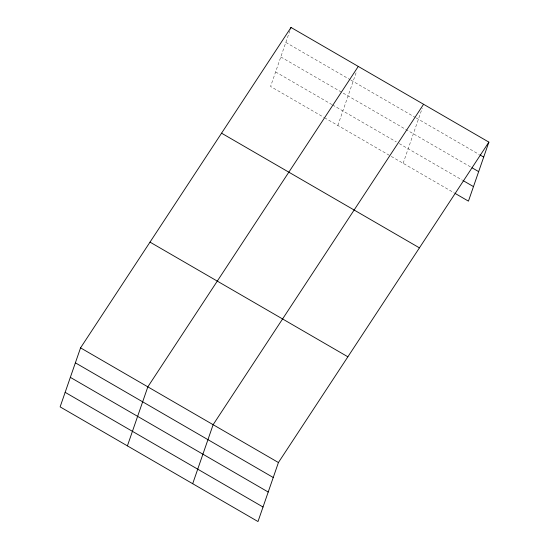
<?xml version="1.0" encoding="UTF-8"?>
<svg xmlns="http://www.w3.org/2000/svg" width="549" height="549" viewBox="0 0 549 549"><rect width="100%" height="100%" fill="white"/><g stroke="black" fill="none" stroke-linecap="round" stroke-linejoin="round"><path stroke-width="0.41" stroke-dasharray="2.75 2.06" d="M289.92 30.6L270.575 86.468L323.8 117.314M337.848 125.453L356.644 71.164M403.144 163.3L422.215 108.215M285.83 42.417L350.145 79.687M350.886 80.12L415.428 117.527M416.169 117.953L479.243 154.509M280.793 56.952L471.241 167.321M275.605 71.933L331.795 104.495M332.529 104.921L396.303 141.882M399.274 143.598L462.34 180.154M324.541 117.747L390.531 155.985M391.272 156.417L454.339 192.967"/><path stroke-width="0.82" d="M80.559 347.86L60.122 406.878L257.989 521.55L278.425 462.533L488.878 142.122L291.011 27.45L80.559 347.86L278.425 462.533M127.402 445.863L147.839 386.846L358.284 66.436M290.462 29.028L291.011 27.45M192.692 483.71L213.129 424.693L423.581 104.283M488.878 142.122L468.441 201.14L455.08 193.399M479.984 154.935L483.696 157.089M471.982 167.754L478.659 171.624M463.082 180.58L473.471 186.605M221.563 133.187L419.429 247.86M150.007 242.123L347.874 356.795M75.378 362.827L273.244 477.5M70.347 377.362L268.214 492.034M65.159 392.343L263.026 507.015"/></g></svg>
